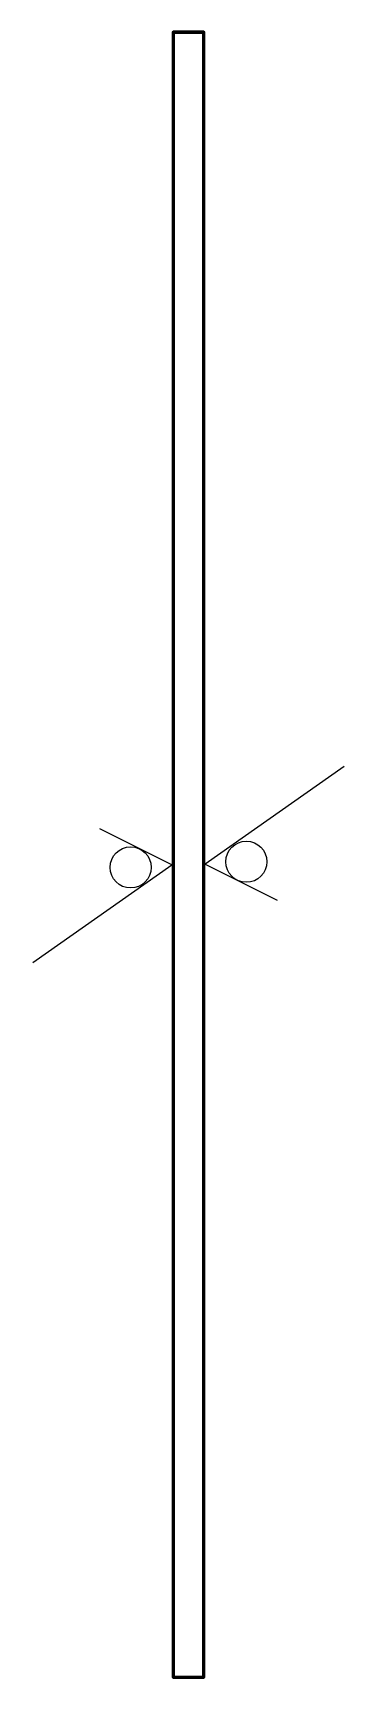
# Paper-space layout 'Layout1' of a CAD drawing. Extents: x -1 to 840, y -1 to 593.
# Drawn here: x 415.2 to 445.5, y 331.4 to 491.3 of the extents above; entities that cross this region are included whole.
import ezdxf

# ---------------------------------------------------------------- set-up
doc = ezdxf.new("R2010")
doc.units = 0
doc.header["$MEASUREMENT"] = 0
doc.layers.add('PDF _Геометрия', color=7, linetype='CONTINUOUS')

psp = doc.layouts.get("Layout1")

# ---------------------------------------------------------------- linework, layer by layer
at = {"layer": 'PDF _Геометрия', "lineweight": 60}
psp.add_lwpolyline([(431.85, 491.359), (428.849, 491.359), (431.85, 491.359), (428.849, 491.359), (428.849, 331.359), (431.85, 331.359)], close=True, dxfattribs=at)
at = {"layer": 'PDF _Геометрия', "lineweight": 25}
for points in [[(445.477, 419.909), (431.975, 410.409), (438.976, 406.909)], [(415.222, 400.859), (428.724, 410.359), (421.723, 413.859)]]:
    psp.add_lwpolyline(points, dxfattribs=at)
at = {"layer": 'PDF _Геометрия', "lineweight": 60}
psp.add_lwpolyline([(428.849, 331.359), (431.85, 331.359)], dxfattribs=at)
at = {"layer": 'PDF _Геометрия', "lineweight": 25}
for centre in [(435.976, 410.659), (424.724, 410.109)]:
    psp.add_circle(centre, 2, dxfattribs=at)

doc.saveas('drawing.dxf')
